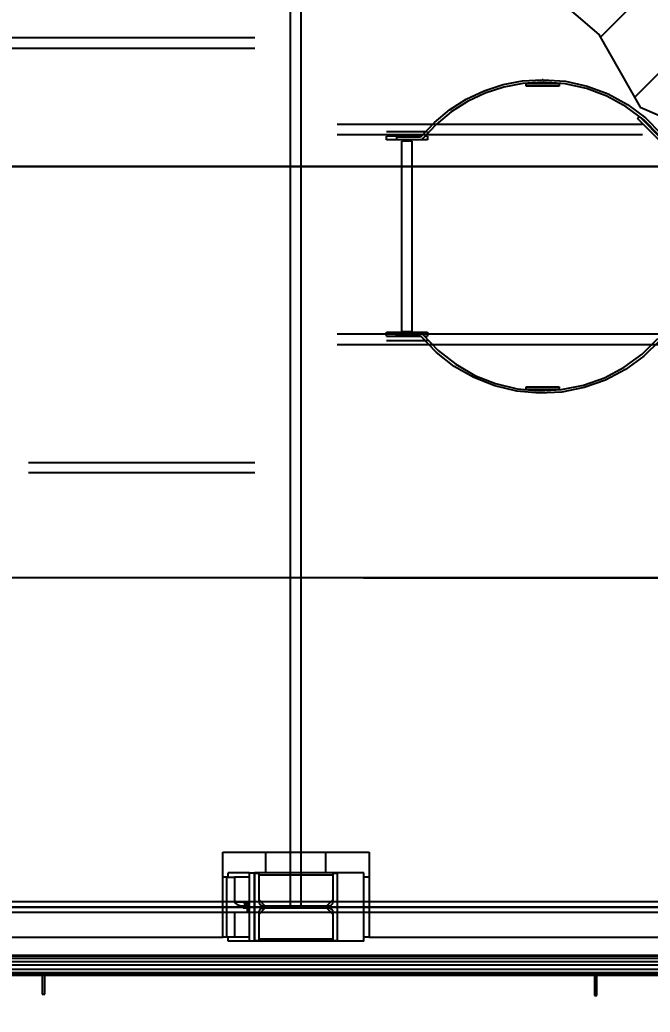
# Model space of a CAD drawing. Header units: metres. Extents: x 0 to 63075, y 0 to 44550.
# Drawn here: x 14276 to 15808, y 23497 to 25909 of the extents above; entities that cross this region are included whole.
import ezdxf

# ---------------------------------------------------------------- set-up
doc = ezdxf.new("R2010")
doc.units = ezdxf.units.M
doc.header["$LTSCALE"] = 75
doc.linetypes.add('CENTER2', pattern=[28.575, 19.05, -3.175, 3.175, -3.175])
doc.linetypes.add('CENTERX2', pattern=[101.6, 63.5, -12.7, 12.7, -12.7])
for name, color, linetype in [('SC1', 7, 'CENTER2'), ('SDM', 7, 'Continuous'), ('SL1', 8, 'Continuous')]:
    doc.layers.add(name, color=color, linetype=linetype)
doc.styles.add('ROMANS', font='ROMANS.SHX')
doc.dimstyles.new('75___1-75', dxfattribs={"dimscale": 75, "dimtxt": 2.5, "dimasz": 2, "dimexe": 1.5, "dimexo": 1, "dimgap": 0.5, "dimtad": 1, "dimdec": 0, "dimzin": 12, "dimtxsty": 'ROMANS', "dimcen": 0, "dimclrd": 256, "dimclre": 256, "dimclrt": 3, "dimazin": 3, "dimtfac": 1, "dimtdec": 0, "dimtmove": 0, "dimatfit": 0, "dimfxl": 1, "dimlwd": -1, "dimlwe": -1, "dimarcsym": 0})

# ---------------------------------------------------------------- blocks, each defined once
blk = doc.blocks.new('A$Cf5d57027')
at = {"layer": 'SL1'}
h = blk.add_hatch(dxfattribs=at)
h.set_pattern_fill('_USER', color=256, scale=162.5, angle=45, style=0, pattern_type=0)
h.set_pattern_definition([(45, (-40005.98, -19024.6), (-114.90485, 114.90485), [])])
h.paths.add_polyline_path([(7623.7, 3151.1), (7623.7, 4413), (7510.5, 4356.4), (7413.9, 4093.3), (7157.6, 3850.3), (7130.9, 3713.8), (7194.2, 3567.3), (7423.9, 3370.8), (7523.8, 3194.4)])
for p, q in [((6674.3, 1250), (6674.3, 5650)), ((6674.3, 1250), (6674.3, 5650)), ((6700.4, 1250), (6700.4, 5650)), ((6700.4, 1250), (6700.4, 5650)), ((6587.3, 3362.8), (2987.3, 3362.8)), ((6587.3, 3362.8), (2987.3, 3362.8)), ((6587.3, 3336.7), (2987.3, 3336.7)), ((6587.3, 3336.7), (2987.3, 3336.7)), ((7191, 3248.9), (7238.3, 3257.9)), ((7238.3, 3257.9), (7286.3, 3260.9)), ((7287.3, 3260.9), (7286.3, 3260.9)), ((7288.3, 3260.9), (7287.3, 3260.9)), ((7288.3, 3260.9), (7342.4, 3256.9)), ((7342.4, 3256.9), (7395.3, 3245.3)), ((7101.6, 3213.5), (7145.2, 3234)), ((7145.2, 3234), (7191, 3248.9)), ((7192.5, 3242.8), (7147.5, 3228.1)), ((7239.1, 3251.7), (7192.5, 3242.8)), ((7286.3, 3254.6), (7239.1, 3251.7)), ((7247.3, 3251.3), (7327.3, 3251.3)), ((7247.3, 3245), (7247.3, 3251.3)), ((7327.3, 3245), (7247.3, 3245)), ((7286.3, 3254.6), (7287.3, 3254.6)), ((7287.3, 3254.6), (7288.3, 3254.6)), ((7341.5, 3250.7), (7288.3, 3254.6)), ((7327.3, 3251.3), (7327.3, 3245)), ((7393.5, 3239.3), (7341.5, 3250.7)), ((7443.5, 3220.6), (7393.5, 3239.3)), ((7395.3, 3245.3), (7446.1, 3226.3)), ((7061, 3187.6), (7101.6, 3213.5)), ((7104.6, 3207.9), (7064.7, 3182.5)), ((7147.5, 3228.1), (7104.6, 3207.9)), ((7490.2, 3195), (7443.5, 3220.6)), ((7446.1, 3226.3), (7493.6, 3200.3)), ((7023.9, 3156.9), (7061, 3187.6)), ((7532.9, 3163), (7490.2, 3195)), ((7493.6, 3200.3), (7537, 3167.8)), ((7064.7, 3182.5), (7028.2, 3152.3)), ((7517.7, 3166.6), (7522.2, 3171)), ((7574.3, 3110), (7517.7, 3166.6)), ((7522.2, 3171), (7578.8, 3114.4)), ((7570.6, 3125.3), (7532.9, 3163)), ((7537, 3167.8), (7575.3, 3129.4)), ((7529.5, 3152.3), (6787.3, 3152.3)), ((7529.5, 3152.3), (6787.3, 3152.3)), ((6991, 3121.7), (7023.9, 3156.9)), ((7028.2, 3152.3), (6995.9, 3117.7)), ((7529.5, 3126.5), (6787.3, 3126.5)), ((7529.5, 3126.5), (6787.3, 3126.5)), ((7007.3, 3134.4), (6907.3, 3134.4)), ((6993.1, 3123.9), (6907.3, 3123.9)), ((6907.3, 3114.4), (6907.3, 3123.9)), ((7007.3, 3114.4), (6907.3, 3114.4)), ((6931.9, 3120.9), (6931.9, 3114.6)), ((6990.4, 3120.9), (6931.9, 3120.9)), ((6993.3, 3114.6), (6931.9, 3114.6)), ((6948.4, 3111.4), (6944.6, 3111.4)), ((6944.6, 2647.9), (6944.6, 3111.4)), ((6970, 3111.4), (6948.4, 3111.4)), ((6970, 2647.9), (6970, 3111.4)), ((6991, 3121.7), (6990.4, 3120.9)), ((6995.9, 3117.7), (6993.3, 3114.6)), ((7007.3, 3123.9), (7001.7, 3123.9)), ((7007.3, 3123.9), (7007.3, 3114.4)), ((0, 3050), (12183.1, 3050)), ((7677.4, 3050), (0, 3050)), ((8087.3, 2642.3), (6787.3, 2642.3)), ((8087.3, 2642.3), (6787.3, 2642.3)), ((6907.3, 2646.9), (7007.3, 2646.9)), ((6907.3, 2637.4), (6907.3, 2646.9)), ((6907.3, 2637.4), (6991.4, 2637.4)), ((6931.9, 2644.9), (6993.3, 2644.9)), ((6931.9, 2638.6), (6931.9, 2644.9)), ((6990.4, 2638.6), (6931.9, 2638.6)), ((6948.4, 2647.9), (6944.6, 2647.9)), ((6970, 2647.9), (6948.4, 2647.9)), ((6990.4, 2638.6), (6991, 2637.8)), ((7028.9, 2598), (6991, 2637.8)), ((6993.3, 2644.9), (6995.9, 2641.9)), ((6995.9, 2641.9), (7033.2, 2602.7)), ((7000.1, 2637.4), (7007.3, 2637.4)), ((7007.3, 2646.9), (7007.3, 2637.4)), ((7528.8, 2593.7), (7567.5, 2631.5)), ((8087.3, 2616.5), (6787.3, 2616.5)), ((8087.3, 2616.5), (6787.3, 2616.5)), ((6907.3, 2626.9), (7007.3, 2626.9)), ((7572.2, 2627.3), (7532.9, 2588.9)), ((7072.2, 2564.1), (7028.9, 2598)), ((7033.2, 2602.7), (7075.7, 2569.3)), ((7485.1, 2561.9), (7528.8, 2593.7)), ((7532.9, 2588.9), (7488.4, 2556.5)), ((7119.8, 2536.7), (7072.2, 2564.1)), ((7075.7, 2569.3), (7122.6, 2542.3)), ((7437.3, 2536.6), (7485.1, 2561.9)), ((7488.4, 2556.5), (7439.8, 2530.9)), ((7170.9, 2516.4), (7119.8, 2536.7)), ((7122.6, 2542.3), (7172.8, 2522.4)), ((7386.3, 2518.5), (7437.3, 2536.6)), ((7224.4, 2503.6), (7170.9, 2516.4)), ((7172.8, 2522.4), (7225.4, 2509.8)), ((7225.4, 2509.8), (7279.3, 2505)), ((7247.3, 2514.1), (7327.3, 2514.1)), ((7247.3, 2507.8), (7247.3, 2514.1)), ((7327.3, 2514.1), (7327.3, 2507.8)), ((7333.3, 2507.9), (7386.3, 2518.5)), ((7388, 2512.4), (7334.1, 2501.6)), ((7439.8, 2530.9), (7388, 2512.4)), ((7279.2, 2498.7), (7224.4, 2503.6)), ((7327.3, 2507.8), (7247.3, 2507.8)), ((7334.1, 2501.6), (7279.2, 2498.7)), ((7279.3, 2505), (7333.3, 2507.9)), ((6587.3, 2330), (6037.3, 2330)), ((6587.3, 2330), (6037.3, 2330)), ((6587.3, 2305.7), (6037.3, 2305.7)), ((6587.3, 2305.7), (6037.3, 2305.7)), ((7887.4, 2050), (0, 2050)), ((6509.3, 1383.5), (6865.3, 1383.5)), ((6509.3, 1177), (6509.3, 1383.5)), ((6614.3, 1333), (6614.3, 1383.5)), ((6760.3, 1333), (6760.3, 1383.5)), ((6865.3, 1383.5), (6865.3, 1177)), ((6574.3, 1333), (6522.3, 1333)), ((6522.3, 1323), (6522.3, 1333)), ((6574.3, 1333), (6586.8, 1333)), ((6574.3, 1167), (6574.3, 1333)), ((6852.3, 1333), (6586.8, 1333)), ((6586.8, 1333), (6586.8, 1167)), ((6586.8, 1332.5), (6597, 1332.5)), ((6586.8, 1167.5), (6586.8, 1332.5)), ((6597, 1332.5), (6597, 1263.1)), ((6597, 1328.1), (6777.6, 1328.1)), ((6777.6, 1263.1), (6777.6, 1332.5)), ((6777.6, 1332.5), (6787.8, 1332.5)), ((6787.8, 1332.5), (6787.8, 1167.5)), ((6852.3, 1167), (6852.3, 1333)), ((6519.6, 1323), (6509.3, 1323)), ((6519.6, 1323), (6538.3, 1323)), ((6519.6, 1177), (6519.6, 1323)), ((6574.3, 1323), (6538.3, 1323)), ((6538.3, 1323), (6538.3, 1263)), ((6865.3, 1323), (6852.3, 1323)), ((8049.3, 1263), (3025.3, 1263)), ((8049.3, 1263), (3025.3, 1263)), ((6538.3, 1263), (6574.3, 1263)), ((6561.2, 1260.4), (6574.3, 1260.4)), ((6569.9, 1253.1), (6569.9, 1260.4)), ((6597, 1268.1), (6612, 1253.1)), ((6762.6, 1253.1), (6777.6, 1268.1)), ((0, 1250), (12183.1, 1250)), ((8049.3, 1250), (3025.3, 1250)), ((8049.3, 1237), (3025.3, 1237)), ((8049.3, 1237), (3025.3, 1237)), ((6574.3, 1237), (6538.3, 1237)), ((6538.3, 1237), (6538.3, 1177)), ((6558.8, 1253), (6574.3, 1253)), ((6574.3, 1247), (6558.8, 1247)), ((6569.9, 1237), (6569.9, 1253)), ((6612, 1246.9), (6597, 1231.9)), ((6597, 1236.9), (6597, 1167.5)), ((6607, 1253.1), (6767.6, 1253.1)), ((6767.6, 1246.9), (6607, 1246.9)), ((6777.6, 1231.9), (6762.6, 1246.9)), ((6777.6, 1167.5), (6777.6, 1236.9)), ((3035.3, 1177), (6509.3, 1177)), ((6519.6, 1177), (6509.3, 1177)), ((6538.3, 1177), (6519.6, 1177)), ((6522.3, 1167), (6522.3, 1177)), ((6574.3, 1167), (6522.3, 1167)), ((6574.3, 1177), (6538.3, 1177)), ((6586.8, 1167), (6574.3, 1167)), ((6597, 1167.5), (6586.8, 1167.5)), ((6852.3, 1167), (6586.8, 1167)), ((6777.6, 1171.9), (6597, 1171.9)), ((6787.8, 1167.5), (6777.6, 1167.5)), ((6865.3, 1177), (6852.3, 1177)), ((6865.3, 1177), (7655.9, 1177)), ((3180.3, 1133), (7587.3, 1133)), ((3180.3, 1131.1), (7587.3, 1131.1)), ((3180.3, 1125.8), (7587.3, 1125.8)), ((3180.3, 1117.9), (7587.3, 1117.9)), ((7587.3, 1108.6), (3180.3, 1108.6)), ((3180.3, 1099.3), (7587.3, 1099.3)), ((3180.3, 1091.3), (7587.3, 1091.3)), ((3180.3, 1086), (7587.3, 1086)), ((3180.3, 1084.2), (7587.3, 1084.2)), ((6070.4, 1084.2), (6070.4, 1038.4)), ((6076.8, 1038.4), (6076.8, 1084.2)), ((7412.8, 1084.2), (7412.8, 1035.1)), ((7419.1, 1035.1), (7419.1, 1084.2)), ((6070.4, 1038.4), (6076.8, 1038.4)), ((7412.8, 1035.1), (7419.1, 1035.1))]:
    blk.add_line(p, q, dxfattribs=at)
blk.add_lwpolyline([(7623.7, 3151.1), (7623.7, 4413), (7510.5, 4356.4), (7413.9, 4093.3), (7157.6, 3850.3), (7130.9, 3713.8), (7194.2, 3567.3), (7423.9, 3370.8), (7523.8, 3194.4)], close=True, dxfattribs=at)
for centre, start, end in [((6570.9, 1263), 195.1872, 270), ((6607, 1263.1), 180, 269.998), ((6767.6, 1263.1), 269.998, 0), ((6607, 1236.9), 89.998, 180), ((6767.6, 1236.9), 0, 89.998)]:
    blk.add_arc(centre, 10, start, end, dxfattribs=at)
blk.add_ellipse((6558.8, 1263), major_axis=(-20.5, 0), ratio=0.487494, start_param=0, end_param=1.570796, dxfattribs=at)
blk = doc.blocks.new('*D29')
at = {"layer": 'Defpoints', "color": 0, "transparency": 16777216}
for p in [(14245.4, 26400.6), (16446.9, 22042.7), (16446.9, 22042.7)]:
    blk.add_point(p, dxfattribs=at)
at = {"layer": 'SDM', "transparency": 16777216}
for p, q in [((14245.4, 26325.6), (14245.4, 21930.2)), ((16446.9, 22117.7), (16446.9, 22155.2)), ((14395.4, 22042.7), (16296.9, 22042.7))]:
    blk.add_line(p, q, dxfattribs=at)
for points in [[(14395.4, 22067.7), (14395.4, 22017.7), (14245.4, 22042.7)], [(16296.9, 22067.7), (16296.9, 22017.7), (16446.9, 22042.7)]]:
    blk.add_solid(points, dxfattribs=at)
at = {"layer": 'SDM', "color": 3, "transparency": 16777216, "insert": (15346.1, 22173.9), "char_height": 187.5, "attachment_point": 5, "style": 'ROMANS'}
blk.add_mtext('2201', dxfattribs=at)

msp = doc.modelspace()

# ---------------------------------------------------------------- linework, layer by layer
at = {"layer": 'SC1', "color": 7, "linetype": 'CENTERX2', "lineweight": 9}
for p, q in [((21779, 25552.9), (6016.8, 25552.9)), ((21779, 24551.4), (6016.8, 24551.4)), ((21779, 23752.8), (6016.8, 23752.9))]:
    msp.add_line(p, q, dxfattribs=at)

# ---------------------------------------------------------------- block references
at = {"layer": 'SDM'}
msp.add_blockref('A$Cf5d57027', (8259.5, 22502.8), dxfattribs=at)

# ---------------------------------------------------------------- dimensions: what is measured, and where the dimension line sits
dim = msp.add_linear_dim(base=(16446.8535, 22042.6895), p1=(14245.3595, 26400.599), p2=(16446.8535, 22042.6895), dimstyle='75___1-75', dxfattribs=at)
dim.commit()
dim.dimension.update_dxf_attribs({"geometry": '*D29', "text_midpoint": (15346.1065, 22173.9395)})

doc.saveas('drawing.dxf')
